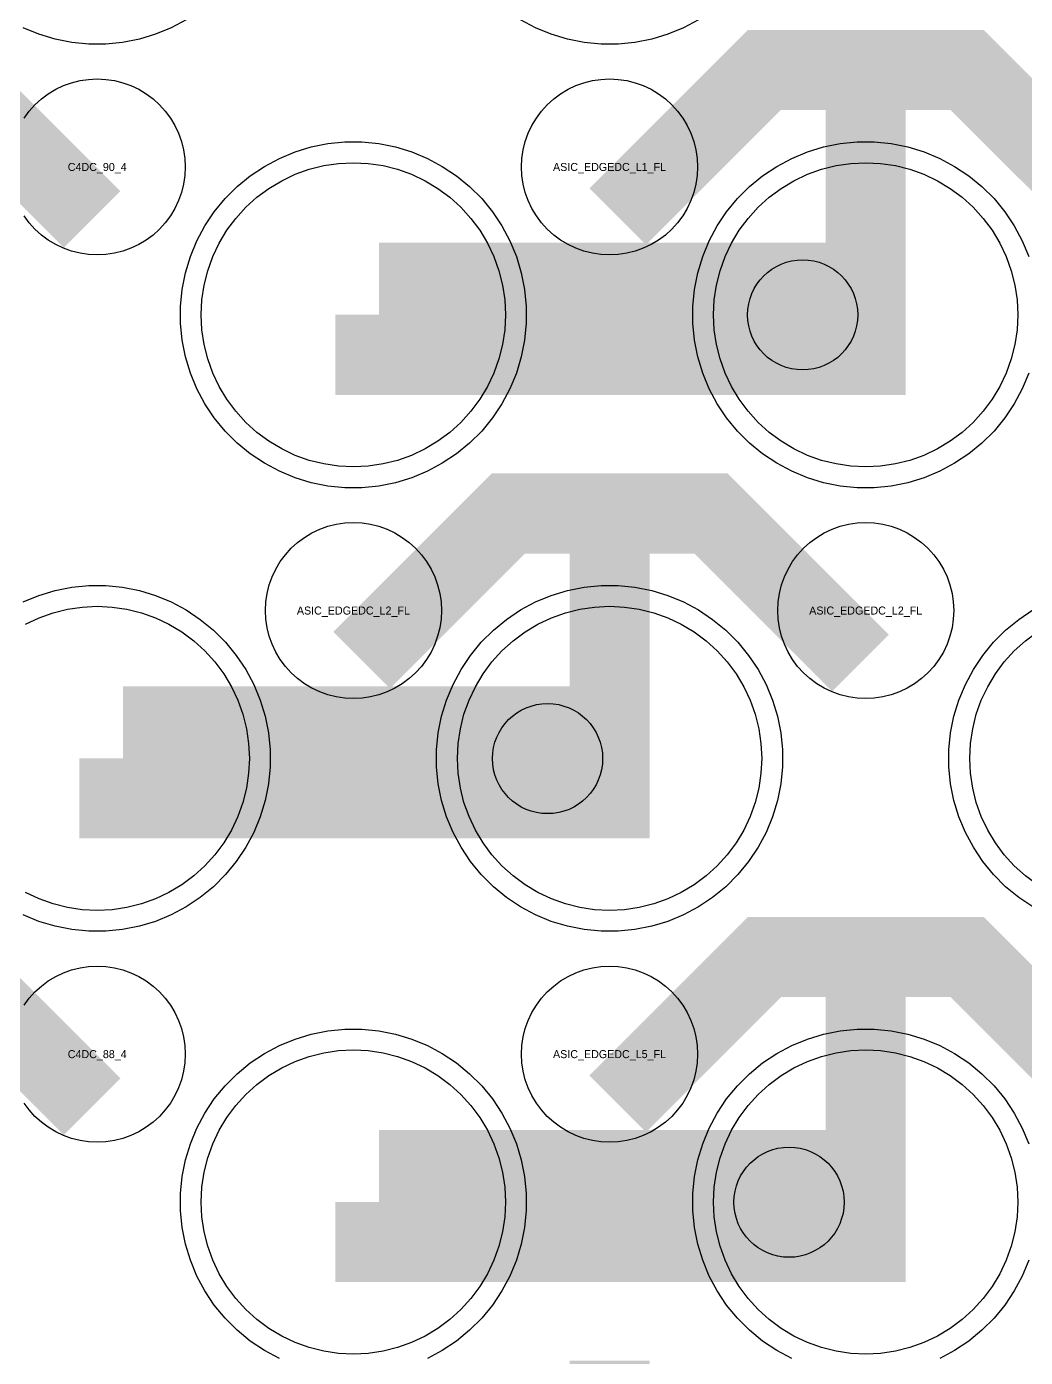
# Model space of a CAD drawing. Extents: x -11880 to 11880, y -14992 to 14992.
# Drawn here: x -10502.1 to -10190.1, y -2694.5 to -2278.8 of the extents above; entities that cross this region are included whole.
import ezdxf
from ezdxf.enums import TextEntityAlignment as Align

# ---------------------------------------------------------------- set-up
doc = ezdxf.new("R2010")
doc.units = 0
doc.header["$MEASUREMENT"] = 0
for name, color, linetype in [('GDS_775_DT_237', 138, 'CONTINUOUS'), ('RDL1_FS', 34, 'CONTINUOUS'), ('RDL_BS', 160, 'CONTINUOUS')]:
    doc.layers.add(name, color=color, linetype=linetype)

msp = doc.modelspace()

# ---------------------------------------------------------------- linework, layer by layer
at = {"layer": 'RDL1_FS'}
for points in [[(-10400, -2416.309), (-10404.657, -2416.08), (-10409.268, -2415.396), (-10413.791, -2414.264), (-10418.181, -2412.692), (-10422.395, -2410.7), (-10426.395, -2408.302), (-10430.14, -2405.524), (-10433.594, -2402.394), (-10436.724, -2398.94), (-10439.502, -2395.195), (-10441.9, -2391.195), (-10443.892, -2386.981), (-10445.464, -2382.591), (-10446.596, -2378.068), (-10447.28, -2373.457), (-10447.509, -2368.8), (-10447.28, -2364.143), (-10446.596, -2359.532), (-10445.464, -2355.009), (-10443.892, -2350.619), (-10441.9, -2346.405), (-10439.502, -2342.405), (-10436.724, -2338.66), (-10433.594, -2335.206), (-10430.14, -2332.076), (-10426.395, -2329.298), (-10422.395, -2326.9), (-10418.181, -2324.908), (-10413.791, -2323.336), (-10409.268, -2322.204), (-10404.657, -2321.52), (-10400, -2321.291), (-10395.343, -2321.52), (-10390.732, -2322.204), (-10386.209, -2323.336), (-10381.819, -2324.908), (-10377.605, -2326.9), (-10373.605, -2329.298), (-10369.86, -2332.076), (-10366.406, -2335.206), (-10363.276, -2338.66), (-10360.498, -2342.405), (-10358.1, -2346.405), (-10356.108, -2350.619), (-10354.536, -2355.009), (-10353.404, -2359.532), (-10352.72, -2364.143), (-10352.491, -2368.8), (-10352.72, -2373.457), (-10353.404, -2378.068), (-10354.536, -2382.591), (-10356.108, -2386.981), (-10358.1, -2391.195), (-10360.498, -2395.195), (-10363.276, -2398.94), (-10366.406, -2402.394), (-10369.86, -2405.524), (-10373.605, -2408.302), (-10377.605, -2410.7), (-10381.819, -2412.692), (-10386.209, -2414.264), (-10390.732, -2415.396), (-10395.343, -2416.08)], [(-10240, -2416.309), (-10244.657, -2416.08), (-10249.268, -2415.396), (-10253.791, -2414.264), (-10258.181, -2412.692), (-10262.395, -2410.7), (-10266.395, -2408.302), (-10270.14, -2405.524), (-10273.594, -2402.394), (-10276.724, -2398.94), (-10279.502, -2395.195), (-10281.9, -2391.195), (-10283.892, -2386.981), (-10285.464, -2382.591), (-10286.596, -2378.068), (-10287.28, -2373.457), (-10287.509, -2368.8), (-10287.28, -2364.143), (-10286.596, -2359.532), (-10285.464, -2355.009), (-10283.892, -2350.619), (-10281.9, -2346.405), (-10279.502, -2342.405), (-10276.724, -2338.66), (-10273.594, -2335.206), (-10270.14, -2332.076), (-10266.395, -2329.298), (-10262.395, -2326.9), (-10258.181, -2324.908), (-10253.791, -2323.336), (-10249.268, -2322.204), (-10244.657, -2321.52), (-10240, -2321.291), (-10235.343, -2321.52), (-10230.732, -2322.204), (-10226.209, -2323.336), (-10221.819, -2324.908), (-10217.605, -2326.9), (-10213.605, -2329.298), (-10209.86, -2332.076), (-10206.406, -2335.206), (-10203.276, -2338.66), (-10200.498, -2342.405), (-10198.1, -2346.405), (-10196.108, -2350.619), (-10194.536, -2355.009), (-10193.404, -2359.532), (-10192.72, -2364.143), (-10192.491, -2368.8), (-10192.72, -2373.457), (-10193.404, -2378.068), (-10194.536, -2382.591), (-10196.108, -2386.981), (-10198.1, -2391.195), (-10200.498, -2395.195), (-10203.276, -2398.94), (-10206.406, -2402.394), (-10209.86, -2405.524), (-10213.605, -2408.302), (-10217.605, -2410.7), (-10221.819, -2412.692), (-10226.209, -2414.264), (-10230.732, -2415.396), (-10235.343, -2416.08)], [(-10320, -2554.869), (-10324.657, -2554.64), (-10329.268, -2553.956), (-10333.791, -2552.824), (-10338.181, -2551.252), (-10342.395, -2549.26), (-10346.395, -2546.862), (-10350.14, -2544.084), (-10353.594, -2540.954), (-10356.724, -2537.5), (-10359.502, -2533.755), (-10361.9, -2529.755), (-10363.892, -2525.541), (-10365.464, -2521.151), (-10366.596, -2516.628), (-10367.28, -2512.017), (-10367.509, -2507.36), (-10367.28, -2502.703), (-10366.596, -2498.092), (-10365.464, -2493.569), (-10363.892, -2489.179), (-10361.9, -2484.965), (-10359.502, -2480.965), (-10356.724, -2477.22), (-10353.594, -2473.766), (-10350.14, -2470.636), (-10346.395, -2467.858), (-10342.395, -2465.46), (-10338.181, -2463.468), (-10333.791, -2461.896), (-10329.268, -2460.764), (-10324.657, -2460.08), (-10320, -2459.851), (-10315.343, -2460.08), (-10310.732, -2460.764), (-10306.209, -2461.896), (-10301.819, -2463.468), (-10297.605, -2465.46), (-10293.605, -2467.858), (-10289.86, -2470.636), (-10286.406, -2473.766), (-10283.276, -2477.22), (-10280.498, -2480.965), (-10278.1, -2484.965), (-10276.108, -2489.179), (-10274.536, -2493.569), (-10273.404, -2498.092), (-10272.72, -2502.703), (-10272.491, -2507.36), (-10272.72, -2512.017), (-10273.404, -2516.628), (-10274.536, -2521.151), (-10276.108, -2525.541), (-10278.1, -2529.755), (-10280.498, -2533.755), (-10283.276, -2537.5), (-10286.406, -2540.954), (-10289.86, -2544.084), (-10293.605, -2546.862), (-10297.605, -2549.26), (-10301.819, -2551.252), (-10306.209, -2552.824), (-10310.732, -2553.956), (-10315.343, -2554.64)], [(-10400, -2693.434), (-10404.657, -2693.205), (-10409.268, -2692.521), (-10413.791, -2691.389), (-10418.181, -2689.817), (-10422.395, -2687.825), (-10426.395, -2685.427), (-10430.14, -2682.649), (-10433.594, -2679.519), (-10436.724, -2676.065), (-10439.502, -2672.32), (-10441.9, -2668.32), (-10443.892, -2664.106), (-10445.464, -2659.716), (-10446.596, -2655.193), (-10447.28, -2650.582), (-10447.509, -2645.925), (-10447.28, -2641.268), (-10446.596, -2636.657), (-10445.464, -2632.134), (-10443.892, -2627.744), (-10441.9, -2623.53), (-10439.502, -2619.53), (-10436.724, -2615.785), (-10433.594, -2612.331), (-10430.14, -2609.201), (-10426.395, -2606.423), (-10422.395, -2604.025), (-10418.181, -2602.033), (-10413.791, -2600.461), (-10409.268, -2599.329), (-10404.657, -2598.645), (-10400, -2598.416), (-10395.343, -2598.645), (-10390.732, -2599.329), (-10386.209, -2600.461), (-10381.819, -2602.033), (-10377.605, -2604.025), (-10373.605, -2606.423), (-10369.86, -2609.201), (-10366.406, -2612.331), (-10363.276, -2615.785), (-10360.498, -2619.53), (-10358.1, -2623.53), (-10356.108, -2627.744), (-10354.536, -2632.134), (-10353.404, -2636.657), (-10352.72, -2641.268), (-10352.491, -2645.925), (-10352.72, -2650.582), (-10353.404, -2655.193), (-10354.536, -2659.716), (-10356.108, -2664.106), (-10358.1, -2668.32), (-10360.498, -2672.32), (-10363.276, -2676.065), (-10366.406, -2679.519), (-10369.86, -2682.649), (-10373.605, -2685.427), (-10377.605, -2687.825), (-10381.819, -2689.817), (-10386.209, -2691.389), (-10390.732, -2692.521), (-10395.343, -2693.205)], [(-10240, -2693.434), (-10244.657, -2693.205), (-10249.268, -2692.521), (-10253.791, -2691.389), (-10258.181, -2689.817), (-10262.395, -2687.825), (-10266.395, -2685.427), (-10270.14, -2682.649), (-10273.594, -2679.519), (-10276.724, -2676.065), (-10279.502, -2672.32), (-10281.9, -2668.32), (-10283.892, -2664.106), (-10285.464, -2659.716), (-10286.596, -2655.193), (-10287.28, -2650.582), (-10287.509, -2645.925), (-10287.28, -2641.268), (-10286.596, -2636.657), (-10285.464, -2632.134), (-10283.892, -2627.744), (-10281.9, -2623.53), (-10279.502, -2619.53), (-10276.724, -2615.785), (-10273.594, -2612.331), (-10270.14, -2609.201), (-10266.395, -2606.423), (-10262.395, -2604.025), (-10258.181, -2602.033), (-10253.791, -2600.461), (-10249.268, -2599.329), (-10244.657, -2598.645), (-10240, -2598.416), (-10235.343, -2598.645), (-10230.732, -2599.329), (-10226.209, -2600.461), (-10221.819, -2602.033), (-10217.605, -2604.025), (-10213.605, -2606.423), (-10209.86, -2609.201), (-10206.406, -2612.331), (-10203.276, -2615.785), (-10200.498, -2619.53), (-10198.1, -2623.53), (-10196.108, -2627.744), (-10194.536, -2632.134), (-10193.404, -2636.657), (-10192.72, -2641.268), (-10192.491, -2645.925), (-10192.72, -2650.582), (-10193.404, -2655.193), (-10194.536, -2659.716), (-10196.108, -2664.106), (-10198.1, -2668.32), (-10200.498, -2672.32), (-10203.276, -2676.065), (-10206.406, -2679.519), (-10209.86, -2682.649), (-10213.605, -2685.427), (-10217.605, -2687.825), (-10221.819, -2689.817), (-10226.209, -2691.389), (-10230.732, -2692.521), (-10235.343, -2693.205)]]:
    msp.add_lwpolyline(points, close=True, dxfattribs=at)
for points in [[(-10391.998, -2368.8, 45, 45, 0), (-10319.998, -2368.8, 45, 45, 0)], [(-10319.998, -2368.8, 45, 45, 0), (-10247.998, -2368.8, 45, 45, 0)], [(-10471.998, -2507.36, 45, 45, 0), (-10399.998, -2507.36, 45, 45, 0)], [(-10399.998, -2507.36, 45, 45, 0), (-10327.998, -2507.36, 45, 45, 0)], [(-10391.998, -2645.925, 45, 45, 0), (-10319.998, -2645.925, 45, 45, 0)], [(-10319.998, -2645.925, 45, 45, 0), (-10247.998, -2645.925, 45, 45, 0)]]:
    msp.add_lwpolyline(points, format="xyseb", dxfattribs=at)
for points in [[(-10502.395, -2465.46), (-10498.181, -2463.468), (-10493.791, -2461.896), (-10489.268, -2460.764), (-10484.657, -2460.08), (-10480, -2459.851), (-10475.343, -2460.08), (-10470.732, -2460.764), (-10466.209, -2461.896), (-10461.819, -2463.468), (-10457.605, -2465.46), (-10453.605, -2467.858), (-10449.86, -2470.636), (-10446.406, -2473.766), (-10443.276, -2477.22), (-10440.498, -2480.965), (-10438.1, -2484.965), (-10436.108, -2489.179), (-10434.536, -2493.569), (-10433.404, -2498.092), (-10432.72, -2502.703), (-10432.491, -2507.36), (-10432.72, -2512.017), (-10433.404, -2516.628), (-10434.536, -2521.151), (-10436.108, -2525.541), (-10438.1, -2529.755), (-10440.498, -2533.755), (-10443.276, -2537.5), (-10446.406, -2540.954), (-10449.86, -2544.084), (-10453.605, -2546.862), (-10457.605, -2549.26), (-10461.819, -2551.252), (-10466.209, -2552.824), (-10470.732, -2553.956), (-10475.343, -2554.64), (-10480, -2554.869), (-10484.657, -2554.64), (-10489.268, -2553.956), (-10493.791, -2552.824), (-10498.181, -2551.252), (-10502.395, -2549.26)], [(-10186.395, -2546.862), (-10190.14, -2544.084), (-10193.594, -2540.954), (-10196.724, -2537.5), (-10199.502, -2533.755), (-10201.9, -2529.755), (-10203.892, -2525.541), (-10205.464, -2521.151), (-10206.596, -2516.628), (-10207.28, -2512.017), (-10207.509, -2507.36), (-10207.28, -2502.703), (-10206.596, -2498.092), (-10205.464, -2493.569), (-10203.892, -2489.179), (-10201.9, -2484.965), (-10199.502, -2480.965), (-10196.724, -2477.22), (-10193.594, -2473.766), (-10190.14, -2470.636), (-10186.395, -2467.858)]]:
    msp.add_lwpolyline(points, dxfattribs=at)
for centre in [(-10259.697, -2368.812), (-10339.352, -2507.42), (-10263.936, -2646)]:
    msp.add_circle(centre, 17.2, dxfattribs=at)
at = {"layer": 'RDL_BS'}
for points in [[(-10240, -2393.8, 25, 25, 0), (-10240, -2279.799, 25, 25, 0)], [(-10481.599, -2339.013, 25, 25, 0), (-10528.313, -2292.299, 25, 25, 0), (-10558.071, -2292.299, 25, 25, 0)], [(-10317.438, -2338.114, 25, 25, 0), (-10271.623, -2292.299, 25, 25, 0), (-10238.07, -2292.299, 25, 25, 0)], [(-10161.599, -2339.013, 25, 25, 0), (-10208.313, -2292.299, 25, 25, 0), (-10238.071, -2292.299, 25, 25, 0)], [(-10405.603, -2381.3, 25, 25, 0), (-10227.5, -2381.3, 25, 25, 0)], [(-10320, -2532.36, 25, 25, 0), (-10320, -2418.359, 25, 25, 0)], [(-10397.438, -2476.674, 25, 25, 0), (-10351.623, -2430.859, 25, 25, 0), (-10318.07, -2430.859, 25, 25, 0)], [(-10241.599, -2477.573, 25, 25, 0), (-10288.313, -2430.859, 25, 25, 0), (-10318.071, -2430.859, 25, 25, 0)], [(-10485.603, -2519.86, 25, 25, 0), (-10307.5, -2519.86, 25, 25, 0)], [(-10240, -2670.925, 25, 25, 0), (-10240, -2556.924, 25, 25, 0)], [(-10481.599, -2616.138, 25, 25, 0), (-10528.313, -2569.424, 25, 25, 0), (-10558.071, -2569.424, 25, 25, 0)], [(-10317.438, -2615.239, 25, 25, 0), (-10271.623, -2569.424, 25, 25, 0), (-10238.07, -2569.424, 25, 25, 0)], [(-10161.599, -2616.138, 25, 25, 0), (-10208.313, -2569.424, 25, 25, 0), (-10238.071, -2569.424, 25, 25, 0)], [(-10405.603, -2658.425, 25, 25, 0), (-10227.5, -2658.425, 25, 25, 0)], [(-10320, -2809.49, 25, 25, 0), (-10320, -2695.489, 25, 25, 0)]]:
    msp.add_lwpolyline(points, format="xyseb", dxfattribs=at)
for points in [[(-10452.223, -2276.618), (-10456.885, -2279.11), (-10461.795, -2281.141), (-10466.835, -2282.672), (-10472.062, -2283.718), (-10477.356, -2284.235), (-10482.644, -2284.235), (-10487.938, -2283.718), (-10493.165, -2282.672), (-10498.205, -2281.141), (-10503.115, -2279.11)], [(-10292.223, -2276.618), (-10296.885, -2279.11), (-10301.795, -2281.141), (-10306.835, -2282.672), (-10312.062, -2283.718), (-10317.356, -2284.235), (-10322.644, -2284.235), (-10327.938, -2283.718), (-10333.165, -2282.672), (-10338.205, -2281.141), (-10343.115, -2279.11), (-10347.777, -2276.618)], [(-10502.857, -2307.332), (-10501.254, -2305.169), (-10499.442, -2303.17), (-10497.443, -2301.358), (-10495.28, -2299.755), (-10492.956, -2298.362), (-10490.519, -2297.21), (-10487.984, -2296.303), (-10485.365, -2295.646), (-10482.693, -2295.25), (-10480, -2295.118), (-10477.307, -2295.25), (-10474.635, -2295.646), (-10472.016, -2296.303), (-10469.481, -2297.21), (-10467.044, -2298.362), (-10464.72, -2299.755), (-10462.557, -2301.358), (-10460.558, -2303.17), (-10458.746, -2305.169), (-10457.143, -2307.332), (-10455.75, -2309.656), (-10454.598, -2312.093), (-10453.691, -2314.628), (-10453.034, -2317.247), (-10452.638, -2319.919), (-10452.506, -2322.612), (-10452.638, -2325.305), (-10453.034, -2327.977), (-10453.691, -2330.596), (-10454.598, -2333.131), (-10455.75, -2335.568), (-10457.143, -2337.892), (-10458.746, -2340.055), (-10460.558, -2342.054), (-10462.557, -2343.866), (-10464.72, -2345.469), (-10467.044, -2346.862), (-10469.481, -2348.014), (-10472.016, -2348.921), (-10474.635, -2349.578), (-10477.307, -2349.974), (-10480, -2350.106), (-10482.693, -2349.974), (-10485.365, -2349.578), (-10487.984, -2348.921), (-10490.519, -2348.014), (-10492.956, -2346.862), (-10495.28, -2345.469), (-10497.443, -2343.866), (-10499.442, -2342.054), (-10501.254, -2340.055), (-10502.857, -2337.892)], [(-10189.094, -2387.005), (-10191.125, -2391.915), (-10193.617, -2396.577), (-10196.564, -2400.991), (-10199.926, -2405.092), (-10203.708, -2408.874), (-10207.809, -2412.236), (-10212.223, -2415.183), (-10216.885, -2417.675), (-10221.795, -2419.706), (-10226.835, -2421.237), (-10232.062, -2422.283), (-10237.356, -2422.8), (-10242.644, -2422.8), (-10247.938, -2422.283), (-10253.165, -2421.237), (-10258.205, -2419.706), (-10263.115, -2417.675), (-10267.777, -2415.183), (-10272.191, -2412.236), (-10276.292, -2408.874), (-10280.074, -2405.092), (-10283.436, -2400.991), (-10286.383, -2396.577), (-10288.875, -2391.915), (-10290.906, -2387.005), (-10292.437, -2381.965), (-10293.483, -2376.738), (-10294, -2371.444), (-10294, -2366.156), (-10293.483, -2360.862), (-10292.437, -2355.635), (-10290.906, -2350.595), (-10288.875, -2345.685), (-10286.383, -2341.023), (-10283.436, -2336.609), (-10280.074, -2332.508), (-10276.292, -2328.726), (-10272.191, -2325.364), (-10267.777, -2322.417), (-10263.115, -2319.925), (-10258.205, -2317.894), (-10253.165, -2316.363), (-10247.938, -2315.317), (-10242.644, -2314.8), (-10237.356, -2314.8), (-10232.062, -2315.317), (-10226.835, -2316.363), (-10221.795, -2317.894), (-10216.885, -2319.925), (-10212.223, -2322.417), (-10207.809, -2325.364), (-10203.708, -2328.726), (-10199.926, -2332.508), (-10196.564, -2336.609), (-10193.617, -2341.023), (-10191.125, -2345.685), (-10189.094, -2350.595)], [(-10503.115, -2458.485), (-10498.205, -2456.454), (-10493.165, -2454.923), (-10487.938, -2453.877), (-10482.644, -2453.36), (-10477.356, -2453.36), (-10472.062, -2453.877), (-10466.835, -2454.923), (-10461.795, -2456.454), (-10456.885, -2458.485), (-10452.223, -2460.977), (-10447.809, -2463.924), (-10443.708, -2467.286), (-10439.926, -2471.068), (-10436.564, -2475.169), (-10433.617, -2479.583), (-10431.125, -2484.245), (-10429.094, -2489.155), (-10427.563, -2494.195), (-10426.517, -2499.422), (-10426, -2504.716), (-10426, -2510.004), (-10426.517, -2515.298), (-10427.563, -2520.525), (-10429.094, -2525.565), (-10431.125, -2530.475), (-10433.617, -2535.137), (-10436.564, -2539.551), (-10439.926, -2543.652), (-10443.708, -2547.434), (-10447.809, -2550.796), (-10452.223, -2553.743), (-10456.885, -2556.235), (-10461.795, -2558.266), (-10466.835, -2559.797), (-10472.062, -2560.843), (-10477.356, -2561.36), (-10482.644, -2561.36), (-10487.938, -2560.843), (-10493.165, -2559.797), (-10498.205, -2558.266), (-10503.115, -2556.235)], [(-10187.777, -2553.743), (-10192.191, -2550.796), (-10196.292, -2547.434), (-10200.074, -2543.652), (-10203.436, -2539.551), (-10206.383, -2535.137), (-10208.875, -2530.475), (-10210.906, -2525.565), (-10212.437, -2520.525), (-10213.483, -2515.298), (-10214, -2510.004), (-10214, -2504.716), (-10213.483, -2499.422), (-10212.437, -2494.195), (-10210.906, -2489.155), (-10208.875, -2484.245), (-10206.383, -2479.583), (-10203.436, -2475.169), (-10200.074, -2471.068), (-10196.292, -2467.286), (-10192.191, -2463.924), (-10187.777, -2460.977)], [(-10502.857, -2584.457), (-10501.254, -2582.294), (-10499.442, -2580.295), (-10497.443, -2578.483), (-10495.28, -2576.88), (-10492.956, -2575.487), (-10490.519, -2574.335), (-10487.984, -2573.428), (-10485.365, -2572.771), (-10482.693, -2572.375), (-10480, -2572.243), (-10477.307, -2572.375), (-10474.635, -2572.771), (-10472.016, -2573.428), (-10469.481, -2574.335), (-10467.044, -2575.487), (-10464.72, -2576.88), (-10462.557, -2578.483), (-10460.558, -2580.295), (-10458.746, -2582.294), (-10457.143, -2584.457), (-10455.75, -2586.781), (-10454.598, -2589.218), (-10453.691, -2591.753), (-10453.034, -2594.372), (-10452.638, -2597.044), (-10452.506, -2599.737), (-10452.638, -2602.43), (-10453.034, -2605.102), (-10453.691, -2607.721), (-10454.598, -2610.256), (-10455.75, -2612.693), (-10457.143, -2615.017), (-10458.746, -2617.18), (-10460.558, -2619.179), (-10462.557, -2620.991), (-10464.72, -2622.594), (-10467.044, -2623.987), (-10469.481, -2625.139), (-10472.016, -2626.046), (-10474.635, -2626.703), (-10477.307, -2627.099), (-10480, -2627.231), (-10482.693, -2627.099), (-10485.365, -2626.703), (-10487.984, -2626.046), (-10490.519, -2625.139), (-10492.956, -2623.987), (-10495.28, -2622.594), (-10497.443, -2620.991), (-10499.442, -2619.179), (-10501.254, -2617.18), (-10502.857, -2615.017)], [(-10423.115, -2694.8), (-10427.777, -2692.308), (-10432.191, -2689.361), (-10436.292, -2685.999), (-10440.074, -2682.217), (-10443.436, -2678.116), (-10446.383, -2673.702), (-10448.875, -2669.04), (-10450.906, -2664.13), (-10452.437, -2659.09), (-10453.483, -2653.863), (-10454, -2648.569), (-10454, -2643.281), (-10453.483, -2637.987), (-10452.437, -2632.76), (-10450.906, -2627.72), (-10448.875, -2622.81), (-10446.383, -2618.148), (-10443.436, -2613.734), (-10440.074, -2609.633), (-10436.292, -2605.851), (-10432.191, -2602.489), (-10427.777, -2599.542), (-10423.115, -2597.05), (-10418.205, -2595.019), (-10413.165, -2593.488), (-10407.938, -2592.442), (-10402.644, -2591.925), (-10397.356, -2591.925), (-10392.062, -2592.442), (-10386.835, -2593.488), (-10381.795, -2595.019), (-10376.885, -2597.05), (-10372.223, -2599.542), (-10367.809, -2602.489), (-10363.708, -2605.851), (-10359.926, -2609.633), (-10356.564, -2613.734), (-10353.617, -2618.148), (-10351.125, -2622.81), (-10349.094, -2627.72), (-10347.563, -2632.76), (-10346.517, -2637.987), (-10346, -2643.281), (-10346, -2648.569), (-10346.517, -2653.863), (-10347.563, -2659.09), (-10349.094, -2664.13), (-10351.125, -2669.04), (-10353.617, -2673.702), (-10356.564, -2678.116), (-10359.926, -2682.217), (-10363.708, -2685.999), (-10367.809, -2689.361), (-10372.223, -2692.308), (-10376.885, -2694.8)], [(-10263.115, -2694.8), (-10267.777, -2692.308), (-10272.191, -2689.361), (-10276.292, -2685.999), (-10280.074, -2682.217), (-10283.436, -2678.116), (-10286.383, -2673.702), (-10288.875, -2669.04), (-10290.906, -2664.13), (-10292.437, -2659.09), (-10293.483, -2653.863), (-10294, -2648.569), (-10294, -2643.281), (-10293.483, -2637.987), (-10292.437, -2632.76), (-10290.906, -2627.72), (-10288.875, -2622.81), (-10286.383, -2618.148), (-10283.436, -2613.734), (-10280.074, -2609.633), (-10276.292, -2605.851), (-10272.191, -2602.489), (-10267.777, -2599.542), (-10263.115, -2597.05), (-10258.205, -2595.019), (-10253.165, -2593.488), (-10247.938, -2592.442), (-10242.644, -2591.925), (-10237.356, -2591.925), (-10232.062, -2592.442), (-10226.835, -2593.488), (-10221.795, -2595.019), (-10216.885, -2597.05), (-10212.223, -2599.542), (-10207.809, -2602.489), (-10203.708, -2605.851), (-10199.926, -2609.633), (-10196.564, -2613.734), (-10193.617, -2618.148), (-10191.125, -2622.81), (-10189.094, -2627.72)], [(-10189.094, -2664.13), (-10191.125, -2669.04), (-10193.617, -2673.702), (-10196.564, -2678.116), (-10199.926, -2682.217), (-10203.708, -2685.999), (-10207.809, -2689.361), (-10212.223, -2692.308), (-10216.885, -2694.8)]]:
    msp.add_lwpolyline(points, dxfattribs=at)
for points in [[(-10320, -2350.106), (-10322.693, -2349.974), (-10325.365, -2349.578), (-10327.984, -2348.921), (-10330.519, -2348.014), (-10332.956, -2346.862), (-10335.28, -2345.469), (-10337.443, -2343.866), (-10339.442, -2342.054), (-10341.254, -2340.055), (-10342.857, -2337.892), (-10344.25, -2335.568), (-10345.402, -2333.131), (-10346.309, -2330.596), (-10346.966, -2327.977), (-10347.362, -2325.305), (-10347.494, -2322.612), (-10347.362, -2319.919), (-10346.966, -2317.247), (-10346.309, -2314.628), (-10345.402, -2312.093), (-10344.25, -2309.656), (-10342.857, -2307.332), (-10341.254, -2305.169), (-10339.442, -2303.17), (-10337.443, -2301.358), (-10335.28, -2299.755), (-10332.956, -2298.362), (-10330.519, -2297.21), (-10327.984, -2296.303), (-10325.365, -2295.646), (-10322.693, -2295.25), (-10320, -2295.118), (-10317.307, -2295.25), (-10314.635, -2295.646), (-10312.016, -2296.303), (-10309.481, -2297.21), (-10307.044, -2298.362), (-10304.72, -2299.755), (-10302.557, -2301.358), (-10300.558, -2303.17), (-10298.746, -2305.169), (-10297.143, -2307.332), (-10295.75, -2309.656), (-10294.598, -2312.093), (-10293.691, -2314.628), (-10293.034, -2317.247), (-10292.638, -2319.919), (-10292.506, -2322.612), (-10292.638, -2325.305), (-10293.034, -2327.977), (-10293.691, -2330.596), (-10294.598, -2333.131), (-10295.75, -2335.568), (-10297.143, -2337.892), (-10298.746, -2340.055), (-10300.558, -2342.054), (-10302.557, -2343.866), (-10304.72, -2345.469), (-10307.044, -2346.862), (-10309.481, -2348.014), (-10312.016, -2348.921), (-10314.635, -2349.578), (-10317.307, -2349.974)], [(-10402.644, -2422.8), (-10407.938, -2422.283), (-10413.165, -2421.237), (-10418.205, -2419.706), (-10423.115, -2417.675), (-10427.777, -2415.183), (-10432.191, -2412.236), (-10436.292, -2408.874), (-10440.074, -2405.092), (-10443.436, -2400.991), (-10446.383, -2396.577), (-10448.875, -2391.915), (-10450.906, -2387.005), (-10452.437, -2381.965), (-10453.483, -2376.738), (-10454, -2371.444), (-10454, -2366.156), (-10453.483, -2360.862), (-10452.437, -2355.635), (-10450.906, -2350.595), (-10448.875, -2345.685), (-10446.383, -2341.023), (-10443.436, -2336.609), (-10440.074, -2332.508), (-10436.292, -2328.726), (-10432.191, -2325.364), (-10427.777, -2322.417), (-10423.115, -2319.925), (-10418.205, -2317.894), (-10413.165, -2316.363), (-10407.938, -2315.317), (-10402.644, -2314.8), (-10397.356, -2314.8), (-10392.062, -2315.317), (-10386.835, -2316.363), (-10381.795, -2317.894), (-10376.885, -2319.925), (-10372.223, -2322.417), (-10367.809, -2325.364), (-10363.708, -2328.726), (-10359.926, -2332.508), (-10356.564, -2336.609), (-10353.617, -2341.023), (-10351.125, -2345.685), (-10349.094, -2350.595), (-10347.563, -2355.635), (-10346.517, -2360.862), (-10346, -2366.156), (-10346, -2371.444), (-10346.517, -2376.738), (-10347.563, -2381.965), (-10349.094, -2387.005), (-10351.125, -2391.915), (-10353.617, -2396.577), (-10356.564, -2400.991), (-10359.926, -2405.092), (-10363.708, -2408.874), (-10367.809, -2412.236), (-10372.223, -2415.183), (-10376.885, -2417.675), (-10381.795, -2419.706), (-10386.835, -2421.237), (-10392.062, -2422.283), (-10397.356, -2422.8)], [(-10400, -2488.666), (-10402.693, -2488.534), (-10405.365, -2488.138), (-10407.984, -2487.481), (-10410.519, -2486.574), (-10412.956, -2485.422), (-10415.28, -2484.029), (-10417.443, -2482.426), (-10419.442, -2480.614), (-10421.254, -2478.615), (-10422.857, -2476.452), (-10424.25, -2474.128), (-10425.402, -2471.691), (-10426.309, -2469.156), (-10426.966, -2466.537), (-10427.362, -2463.865), (-10427.494, -2461.172), (-10427.362, -2458.479), (-10426.966, -2455.807), (-10426.309, -2453.188), (-10425.402, -2450.653), (-10424.25, -2448.216), (-10422.857, -2445.892), (-10421.254, -2443.729), (-10419.442, -2441.73), (-10417.443, -2439.918), (-10415.28, -2438.315), (-10412.956, -2436.922), (-10410.519, -2435.77), (-10407.984, -2434.863), (-10405.365, -2434.206), (-10402.693, -2433.81), (-10400, -2433.678), (-10397.307, -2433.81), (-10394.635, -2434.206), (-10392.016, -2434.863), (-10389.481, -2435.77), (-10387.044, -2436.922), (-10384.72, -2438.315), (-10382.557, -2439.918), (-10380.558, -2441.73), (-10378.746, -2443.729), (-10377.143, -2445.892), (-10375.75, -2448.216), (-10374.598, -2450.653), (-10373.691, -2453.188), (-10373.034, -2455.807), (-10372.638, -2458.479), (-10372.506, -2461.172), (-10372.638, -2463.865), (-10373.034, -2466.537), (-10373.691, -2469.156), (-10374.598, -2471.691), (-10375.75, -2474.128), (-10377.143, -2476.452), (-10378.746, -2478.615), (-10380.558, -2480.614), (-10382.557, -2482.426), (-10384.72, -2484.029), (-10387.044, -2485.422), (-10389.481, -2486.574), (-10392.016, -2487.481), (-10394.635, -2488.138), (-10397.307, -2488.534)], [(-10240, -2488.666), (-10242.693, -2488.534), (-10245.365, -2488.138), (-10247.984, -2487.481), (-10250.519, -2486.574), (-10252.956, -2485.422), (-10255.28, -2484.029), (-10257.443, -2482.426), (-10259.442, -2480.614), (-10261.254, -2478.615), (-10262.857, -2476.452), (-10264.25, -2474.128), (-10265.402, -2471.691), (-10266.309, -2469.156), (-10266.966, -2466.537), (-10267.362, -2463.865), (-10267.494, -2461.172), (-10267.362, -2458.479), (-10266.966, -2455.807), (-10266.309, -2453.188), (-10265.402, -2450.653), (-10264.25, -2448.216), (-10262.857, -2445.892), (-10261.254, -2443.729), (-10259.442, -2441.73), (-10257.443, -2439.918), (-10255.28, -2438.315), (-10252.956, -2436.922), (-10250.519, -2435.77), (-10247.984, -2434.863), (-10245.365, -2434.206), (-10242.693, -2433.81), (-10240, -2433.678), (-10237.307, -2433.81), (-10234.635, -2434.206), (-10232.016, -2434.863), (-10229.481, -2435.77), (-10227.044, -2436.922), (-10224.72, -2438.315), (-10222.557, -2439.918), (-10220.558, -2441.73), (-10218.746, -2443.729), (-10217.143, -2445.892), (-10215.75, -2448.216), (-10214.598, -2450.653), (-10213.691, -2453.188), (-10213.034, -2455.807), (-10212.638, -2458.479), (-10212.506, -2461.172), (-10212.638, -2463.865), (-10213.034, -2466.537), (-10213.691, -2469.156), (-10214.598, -2471.691), (-10215.75, -2474.128), (-10217.143, -2476.452), (-10218.746, -2478.615), (-10220.558, -2480.614), (-10222.557, -2482.426), (-10224.72, -2484.029), (-10227.044, -2485.422), (-10229.481, -2486.574), (-10232.016, -2487.481), (-10234.635, -2488.138), (-10237.307, -2488.534)], [(-10322.644, -2561.36), (-10327.938, -2560.843), (-10333.165, -2559.797), (-10338.205, -2558.266), (-10343.115, -2556.235), (-10347.777, -2553.743), (-10352.191, -2550.796), (-10356.292, -2547.434), (-10360.074, -2543.652), (-10363.436, -2539.551), (-10366.383, -2535.137), (-10368.875, -2530.475), (-10370.906, -2525.565), (-10372.437, -2520.525), (-10373.483, -2515.298), (-10374, -2510.004), (-10374, -2504.716), (-10373.483, -2499.422), (-10372.437, -2494.195), (-10370.906, -2489.155), (-10368.875, -2484.245), (-10366.383, -2479.583), (-10363.436, -2475.169), (-10360.074, -2471.068), (-10356.292, -2467.286), (-10352.191, -2463.924), (-10347.777, -2460.977), (-10343.115, -2458.485), (-10338.205, -2456.454), (-10333.165, -2454.923), (-10327.938, -2453.877), (-10322.644, -2453.36), (-10317.356, -2453.36), (-10312.062, -2453.877), (-10306.835, -2454.923), (-10301.795, -2456.454), (-10296.885, -2458.485), (-10292.223, -2460.977), (-10287.809, -2463.924), (-10283.708, -2467.286), (-10279.926, -2471.068), (-10276.564, -2475.169), (-10273.617, -2479.583), (-10271.125, -2484.245), (-10269.094, -2489.155), (-10267.563, -2494.195), (-10266.517, -2499.422), (-10266, -2504.716), (-10266, -2510.004), (-10266.517, -2515.298), (-10267.563, -2520.525), (-10269.094, -2525.565), (-10271.125, -2530.475), (-10273.617, -2535.137), (-10276.564, -2539.551), (-10279.926, -2543.652), (-10283.708, -2547.434), (-10287.809, -2550.796), (-10292.223, -2553.743), (-10296.885, -2556.235), (-10301.795, -2558.266), (-10306.835, -2559.797), (-10312.062, -2560.843), (-10317.356, -2561.36)], [(-10320, -2627.231), (-10322.693, -2627.099), (-10325.365, -2626.703), (-10327.984, -2626.046), (-10330.519, -2625.139), (-10332.956, -2623.987), (-10335.28, -2622.594), (-10337.443, -2620.991), (-10339.442, -2619.179), (-10341.254, -2617.18), (-10342.857, -2615.017), (-10344.25, -2612.693), (-10345.402, -2610.256), (-10346.309, -2607.721), (-10346.966, -2605.102), (-10347.362, -2602.43), (-10347.494, -2599.737), (-10347.362, -2597.044), (-10346.966, -2594.372), (-10346.309, -2591.753), (-10345.402, -2589.218), (-10344.25, -2586.781), (-10342.857, -2584.457), (-10341.254, -2582.294), (-10339.442, -2580.295), (-10337.443, -2578.483), (-10335.28, -2576.88), (-10332.956, -2575.487), (-10330.519, -2574.335), (-10327.984, -2573.428), (-10325.365, -2572.771), (-10322.693, -2572.375), (-10320, -2572.243), (-10317.307, -2572.375), (-10314.635, -2572.771), (-10312.016, -2573.428), (-10309.481, -2574.335), (-10307.044, -2575.487), (-10304.72, -2576.88), (-10302.557, -2578.483), (-10300.558, -2580.295), (-10298.746, -2582.294), (-10297.143, -2584.457), (-10295.75, -2586.781), (-10294.598, -2589.218), (-10293.691, -2591.753), (-10293.034, -2594.372), (-10292.638, -2597.044), (-10292.506, -2599.737), (-10292.638, -2602.43), (-10293.034, -2605.102), (-10293.691, -2607.721), (-10294.598, -2610.256), (-10295.75, -2612.693), (-10297.143, -2615.017), (-10298.746, -2617.18), (-10300.558, -2619.179), (-10302.557, -2620.991), (-10304.72, -2622.594), (-10307.044, -2623.987), (-10309.481, -2625.139), (-10312.016, -2626.046), (-10314.635, -2626.703), (-10317.307, -2627.099)]]:
    msp.add_lwpolyline(points, close=True, dxfattribs=at)

# ---------------------------------------------------------------- texts
at = {"layer": 'GDS_775_DT_237'}
for s, p in [('C4DC_90_4', (-10480, -2322.612)), ('C4DC_90_4', (-10480, -2322.612)), ('ASIC_EDGEDC_L1_FL', (-10320, -2322.612)), ('ASIC_EDGEDC_L1_FL', (-10320, -2322.612)), ('ASIC_EDGEDC_L2_FL', (-10400, -2461.172)), ('ASIC_EDGEDC_L2_FL', (-10400, -2461.172)), ('ASIC_EDGEDC_L2_FL', (-10240, -2461.172)), ('ASIC_EDGEDC_L2_FL', (-10240, -2461.172)), ('C4DC_88_4', (-10480, -2599.737)), ('C4DC_88_4', (-10480, -2599.737)), ('ASIC_EDGEDC_L5_FL', (-10320, -2599.737)), ('ASIC_EDGEDC_L5_FL', (-10320, -2599.737))]:
    msp.add_text(s, height=2.5, dxfattribs=at).set_placement(p, align=Align.MIDDLE_CENTER)

doc.saveas('drawing.dxf')
